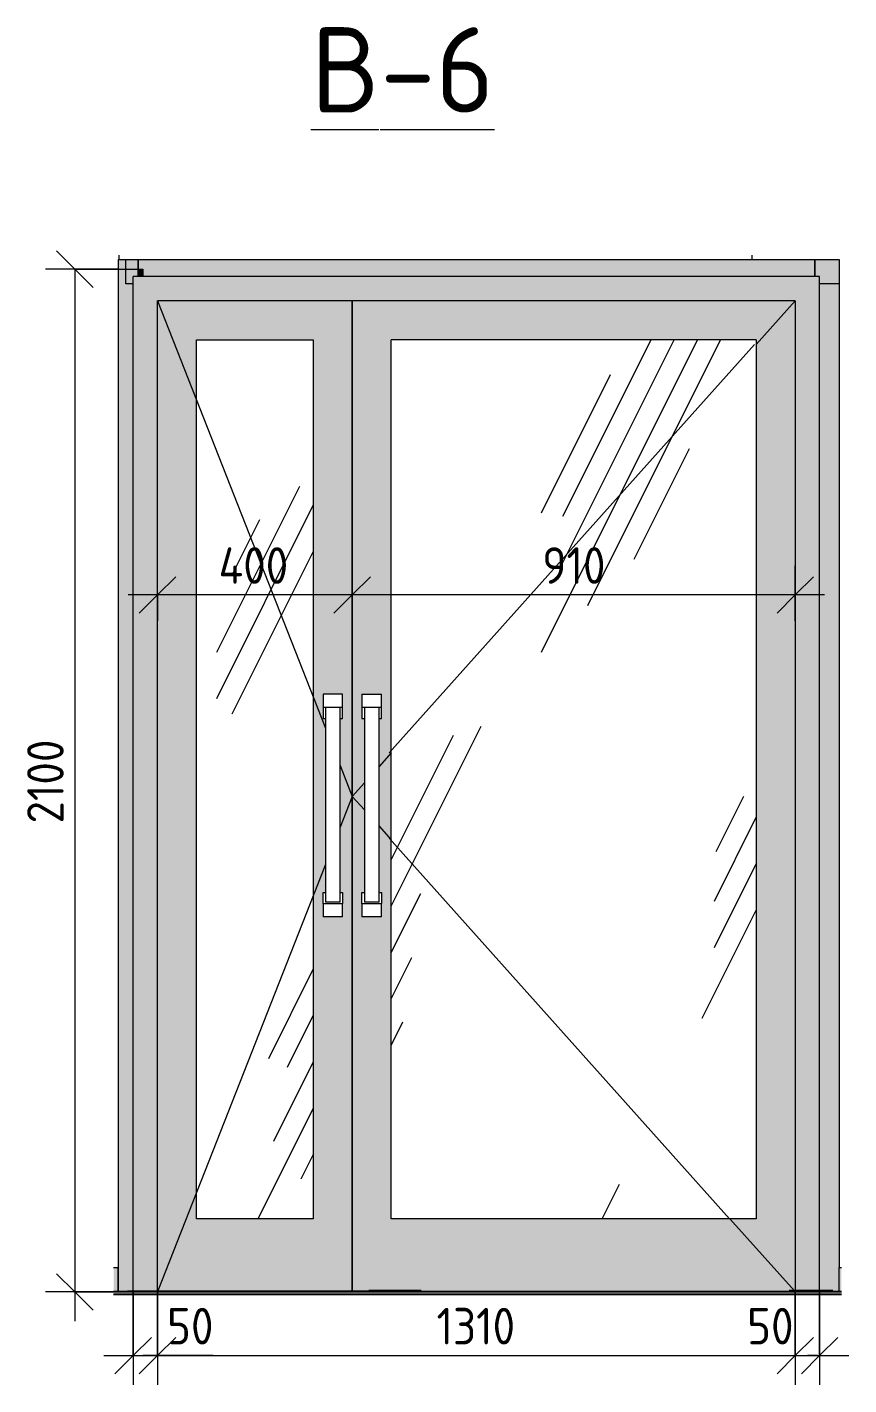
# Model space of a CAD drawing. Header units: millimetres. Extents: x 19352 to 39837, y 3979 to 22675.
# Drawn here: x 38149 to 39837, y 4009 to 6797 of the extents above; entities that cross this region are included whole.
import ezdxf

# ---------------------------------------------------------------- set-up
doc = ezdxf.new("R2010")
doc.units = ezdxf.units.MM
for name, color, linetype, lineweight in [('A-ANNO-DIMS', 7, 'Continuous', 9), ('A-ANNO-DIMS-50', 7, 'Continuous', 9), ('A-DETL', 7, 'Continuous', 9), ('A-DOOR-1', 7, 'Continuous', 9), ('A-FLOR', 7, 'Continuous', 9), ('A-GENM', 7, 'Continuous', 9), ('A-GLAZ-CWMG', 7, 'Continuous', 9), ('A-WALL-PATT', 7, 'Continuous', 9), ('I-WALL', 7, 'Continuous', 9)]:
    doc.layers.add(name, color=color, linetype=linetype, lineweight=lineweight)
for name, color, linetype, lineweight, true_color in [('A-DOOR-GLAZ', 7, 'Continuous', 9, 0x8080ff), ('A-FLOR-1', 7, 'Continuous', 9, 0x787878), ('A-FLOR-FNSH-1', 7, 'Continuous', 25, 0x3c3c3c), ('G-ANNO-TEXT-1', 7, 'Continuous', 9, 0x3c3c3c)]:
    doc.layers.add(name, color=color, linetype=linetype, lineweight=lineweight, true_color=true_color)
doc.styles.add('GOST Common', font='GOST_Common.ttf', dxfattribs={"height": 175})
doc.styles.add('ISOCPEUR', font='isocpeur.ttf', dxfattribs={"width": 0.9, "height": 75})
doc.dimstyles.new('ISO-1_5', dxfattribs={"dimscale": 304.8, "dimtxt": 74.698588, "dimasz": 0.246063, "dimexe": 0.19685, "dimexo": 0, "dimgap": 0, "dimtad": 1, "dimdec": 0, "dimrnd": 10, "dimzin": 0, "dimdsep": 46, "dimtxsty": 'ISOCPEUR', "dimblk1": 'OBLIQUE', "dimblk2": 'OBLIQUE', "dimsah": 1, "dimcen": 0.09, "dimdle": 0.19685, "dimazin": 0, "dimtfac": 1, "dimtdec": 4, "dimtix": 1, "dimtmove": 0, "dimatfit": 3, "dimfxl": 1, "dimtvp": 1, "dimtolj": 1, "dimtzin": 0, "dimarcsym": 2})
doc.dimstyles.new('ISO-1_5_1', dxfattribs={"dimscale": 304.8, "dimtxt": 74.698588, "dimasz": 0.246063, "dimexe": 0.19685, "dimexo": 0, "dimgap": 0, "dimtad": 1, "dimdec": 0, "dimrnd": 10, "dimzin": 0, "dimdsep": 46, "dimtxsty": 'ISOCPEUR', "dimblk1": 'OBLIQUE', "dimblk2": 'OBLIQUE', "dimsah": 1, "dimcen": 0.09, "dimdle": 0.19685, "dimazin": 0, "dimtfac": 1, "dimtdec": 4, "dimtix": 1, "dimtmove": 1, "dimatfit": 3, "dimfxl": 1, "dimtvp": 1, "dimtolj": 1, "dimtzin": 0, "dimarcsym": 2})
pattern_1 = [(63.435, (127, 63.5), (-511.167, 1533.495), [635, -381, 635, -381, -807.806]), (63.435, (127, 63.5), (-511.167, 1533.495), [-2032, 254, -553.806]), (63.435, (95.2, 95.2), (-511.167, 1533.495), [508, -635, 381, -381, -934.806]), (63.435, (95.2, 95.2), (-511.167, 1533.495), [-1905, 444.5, -490.306]), (63.435, (95.2, 190.5), (-511.167, 1533.495), [381, -762, 254, -381, -1061.806]), (63.435, (95.2, 190.5), (-511.167, 1533.495), [-1778, 571.5, -490.306]), (63.435, (190.5, 95.2), (-511.167, 1533.495), [381, -762, 317.5, -12809.31]), (63.435, (285.8, 190.5), (-511.167, 1533.495), [190.5, -952.5, 127, -12999.81]), (63.435, (127, 349.2), (-511.167, 1533.495), [127, -952.5, 127, -508, -1125.306]), (63.435, (127, 349.2), (-511.167, 1533.495), [-1714.5, 317.5, -807.806]), (63.435, (698.5, 254), (-511.167, 1533.495), [635, -952.5, 762, -503.006]), (63.435, (698.5, 158.8), (-511.167, 1533.495), [889, -635, 952.5, -376.006]), (63.435, (762, 190.5), (-511.167, 1533.495), [1016, -508, 762, -553.806]), (63.435, (857.2, 285.8), (-511.167, 1533.495), [635, -889, 508, -807.806]), (63.435, (762, 476.2), (-511.167, 1533.495), [317.5, -1270, 381, -871.306]), (63.435, (952.5, 381), (-511.167, 1533.495), [254, -1270, 254, -1061.806])]

# ---------------------------------------------------------------- blocks, each defined once
blk = doc.blocks.new('Прямоугольный импост - Импост структурный с накладкой - 160мм Темный-33326475-В-6_3 этаж')
at = {"layer": 'A-GLAZ-CWMG'}
blk.add_hatch(color=256, dxfattribs=at).paths.add_polyline_path([(68794, 6285), (68804, 6285), (68804, 6300), (68794, 6300)])
for p, q in [((68754, 6300), (68804, 6300)), ((68804, 6300), (68804, 6285))]:
    blk.add_line(p, q, dxfattribs=at)
blk = doc.blocks.new('Дверь_Витражная_остекление_ - ВВ-6 остекление-32274838-В-6_3 этаж')
at = {"layer": 'A-DOOR-1'}
blk.add_hatch(color=256, dxfattribs=at).paths.add_polyline_path([(70144, 4202), (70194, 4202), (70194, 6285), (68784, 6285), (68784, 4202), (68834, 4202), (68834, 6235), (70144, 6235), (70144, 4294.7)])
h = blk.add_hatch(color=256, dxfattribs=at)
h.paths.add_polyline_path([(68895.7, 4202), (69234, 4202), (69234, 6235), (68834, 6235), (68834.3, 4202), (68835.1, 4202)])
h.paths.add_polyline_path([(69117.5, 4350), (68914, 4350), (68914, 6155), (69154, 6155), (69154, 4350)])
h.paths.add_polyline_path([(69211.3, 4970), (69174, 4970), (69174, 5020), (69179, 5020), (69179, 5377.5), (69174, 5377.5), (69174, 5427.5), (69214, 5427.5), (69214, 5377.5), (69209, 5377.5), (69209, 5020), (69214, 5020), (69214, 4970), (69213.3, 4970)])
h = blk.add_hatch(color=256, dxfattribs=at)
h.paths.add_polyline_path([(69375.7, 4200), (70131.6, 4200), (70131.6, 4202), (70144, 4202), (70144, 6235), (69234, 6235), (69234, 4202), (69375.7, 4202)])
h.paths.add_polyline_path([(69491.2, 4350), (69314, 4350), (69314, 6155), (70064, 6155), (70064, 4350)])
h.paths.add_polyline_path([(69293.3, 4970), (69254, 4970), (69254, 5020), (69259, 5020), (69259, 5377.5), (69254, 5377.5), (69254, 5427.5), (69294, 5427.5), (69294, 5377.5), (69289, 5377.5), (69289, 5020), (69294, 5020), (69294, 4970)])
h = blk.add_hatch(dxfattribs=at)
h.set_pattern_fill('FP_1', color=256, style=0, pattern_type=2)
h.set_pattern_definition(pattern_1)
h.paths.add_polyline_path([(69117.5, 4350), (69154, 4350), (69154, 6155), (68914, 6155), (68914, 4350)])
h = blk.add_hatch(dxfattribs=at)
h.set_pattern_fill('FP_1', color=256, style=0, pattern_type=2)
h.set_pattern_definition(pattern_1)
h.paths.add_polyline_path([(70064, 4350), (70064, 6155), (69314, 6155), (69314, 4350), (69491.2, 4350)])
for p, q in [((68784, 4202), (68784, 6285)), ((70194, 6285), (68784, 6285)), ((70194, 4202), (70194, 6285)), ((68834, 4202), (68834, 6235)), ((69234, 6235), (68834, 6235)), ((68834, 6235), (69179, 5357.4)), ((70144, 6235), (69234, 6235)), ((69234, 4202), (69234, 6235)), ((69234, 6235), (69234, 4202)), ((70144, 6235), (70064, 6145.5)), ((70144, 6235), (70144, 4202)), ((68914, 4350), (68914, 6155)), ((68914, 6155), (69154, 6155)), ((69154, 6155), (69154, 4350)), ((69174, 5427.5), (69174, 5400)), ((69214, 5427.5), (69174, 5427.5)), ((69214, 5400), (69214, 5427.5)), ((69254, 5427.5), (69254, 5400)), ((69254, 5427.5), (69294, 5427.5)), ((69294, 5400), (69294, 5427.5)), ((69214, 5400), (69174, 5400)), ((69174, 5400), (69174, 5377.5)), ((69179, 5400), (69179, 5000)), ((69209, 5000), (69209, 5400)), ((69214, 5377.5), (69214, 5400)), ((69294, 5400), (69254, 5400)), ((69254, 5400), (69254, 5377.5)), ((69259, 5400), (69259, 5000)), ((69289, 5000), (69289, 5400)), ((69294, 5377.5), (69294, 5400)), ((69174, 5377.5), (69179, 5377.5)), ((69209, 5377.5), (69214, 5377.5)), ((69254, 5377.5), (69259, 5377.5)), ((69289, 5377.5), (69294, 5377.5)), ((69314, 5307), (69289, 5279)), ((69209, 5281.1), (69234, 5217.5)), ((69259, 5245.5), (69234, 5217.5)), ((69234, 5217.5), (69209, 5153.9)), ((69234, 5217.5), (69259, 5189.5)), ((69289, 5156), (69314, 5128)), ((69179, 5077.6), (68834.8, 4202)), ((69174, 4997.5), (69174, 5020)), ((69174, 5020), (69179, 5020)), ((69209, 5020), (69214, 5020)), ((69214, 5020), (69214, 4997.5)), ((69254, 4997.5), (69254, 5020)), ((69254, 5020), (69259, 5020)), ((69289, 5020), (69294, 5020)), ((69294, 5020), (69294, 4997.5)), ((69174, 4997.5), (69174, 4970)), ((69174, 4997.5), (69214, 4997.5)), ((69209, 5000), (69179, 5000)), ((69214, 4970), (69214, 4997.5)), ((69254, 4997.5), (69254, 4970)), ((69254, 4997.5), (69294, 4997.5)), ((69289, 5000), (69259, 5000)), ((69294, 4970), (69294, 4997.5)), ((69214, 4970), (69174, 4970)), ((69294, 4970), (69254, 4970)), ((69154, 4350), (68914, 4350)), ((70009.8, 4350), (70142.2, 4202))]:
    blk.add_line(p, q, dxfattribs=at)
at = {"layer": 'A-DOOR-GLAZ'}
for p, q in [((70064, 6155), (69314, 6155)), ((69314, 4350), (69314, 6155)), ((70064, 6155), (70064, 4350)), ((70064, 4350), (69314, 4350))]:
    blk.add_line(p, q, dxfattribs=at)
blk = doc.blocks.new('Прямоугольный импост - Импост структурный с накладкой - 160мм Темный-33326474-В-6_3 этаж')
at = {"layer": 'A-GLAZ-CWMG'}
blk.add_hatch(color=256, dxfattribs=at).paths.add_polyline_path([(70178.7, 6285), (70184, 6285), (70184, 6320), (68794, 6320), (68794, 6300), (68804, 6300), (68804, 6285), (70144, 6285)])
for p, q in [((68769, 6270), (68769, 6320)), ((68784, 6270), (68769, 6270)), ((70234, 6270), (70194, 6270))]:
    blk.add_line(p, q, dxfattribs=at)
blk = doc.blocks.new('Прямоугольный импост - Импост структурный с накладкой - 160мм Темный-33326241-В-6_3 этаж')
at = {"layer": 'A-GLAZ-CWMG'}
blk.add_hatch(color=256, dxfattribs=at).paths.add_polyline_path([(68772.5, 4200), (68772.5, 4202), (68784, 4202), (68784, 6285), (68794, 6285), (68794, 6320), (68754, 6320), (68754, 4200)])
blk.add_line((68794, 6320), (68794, 6285), dxfattribs=at)
blk = doc.blocks.new('Прямоугольный импост - Импост структурный с накладкой - 160мм Темный-33326242-В-6_3 этаж')
at = {"layer": 'A-GLAZ-CWMG'}
blk.add_hatch(color=256, dxfattribs=at).paths.add_polyline_path([(70234, 4200), (70234, 6320), (70184, 6319.6), (70184, 6285), (70194, 6285), (70194, 4202), (70221.4, 4202), (70221.4, 4200)])
blk.add_line((70184, 6285), (70184, 6320), dxfattribs=at)
blk = doc.blocks.new('Прямоугольный импост - Импост структурный с накладкой - 160мм Темный-32274837-В-6_3 этаж')
at = {"layer": 'A-GLAZ-CWMG'}
for p, q in [((68794, 6285), (68794, 6320)), ((70184, 6320), (70184, 6285))]:
    blk.add_line(p, q, dxfattribs=at)
blk = doc.blocks.new('Плинтус - Плинтус темный _ст_школа_-33363617-В-6_3 этаж')
at = {"layer": 'A-GENM'}
blk.add_hatch(color=256, dxfattribs=at).paths.add_polyline_path([(68752.7, 4200), (68752.7, 4250), (68743.8, 4250), (68743.8, 4200)])
for p, q in [((68743.8, 4250), (68752.7, 4250)), ((68752.7, 4250), (68752.7, 4200))]:
    blk.add_line(p, q, dxfattribs=at)
blk = doc.blocks.new('Плинтус - Плинтус темный _ст_школа_-33363695-В-6_3 этаж')
at = {"layer": 'A-GENM'}
blk.add_hatch(color=256, dxfattribs=at).paths.add_polyline_path([(70238.6, 4200), (70238.6, 4250), (70234, 4250), (70234, 4200)])
for p, q in [((70234, 4250), (70238.6, 4250)), ((70234, 4200), (70234, 4250))]:
    blk.add_line(p, q, dxfattribs=at)
blk = doc.blocks.new('DIMBLOCK80-В-6_3 этаж')
at = {"layer": 'A-ANNO-DIMS-50'}
for p, q in [((38367.2, 4200), (38367.2, 4009.3)), ((38367.2, 4069.3), (38367.2, 4200)), ((38417.2, 4200), (38417.2, 4009.3)), ((38417.2, 4069.3), (38417.2, 4200)), ((38307.2, 4069.3), (38417.2, 4069.3)), ((38386.8, 4069.3), (38392.2, 4069.3)), ((38531.6, 4069.3), (38386.8, 4069.3))]:
    blk.add_line(p, q, dxfattribs=at)
at = {"layer": 'A-ANNO-DIMS-50', "lineweight": 20}
for p, q in [((38367.2, 4069.3), (38404.7, 4106.8)), ((38417.2, 4069.3), (38454.7, 4106.8)), ((38367.2, 4069.3), (38329.7, 4031.8)), ((38417.2, 4069.3), (38379.7, 4031.8))]:
    blk.add_line(p, q, dxfattribs=at)
at = {"layer": 'A-ANNO-DIMS-50', "color": 0, "insert": (38436.8, 4167.3), "char_height": 75, "width": 113.772, "attachment_point": 1, "line_spacing_factor": 1.149209, "style": 'ISOCPEUR'}
blk.add_mtext('50', dxfattribs=at)
blk = doc.blocks.new('_Oblique')
at = {"color": 0, "linetype": 'ByBlock', "lineweight": -2}
blk.add_line((-0.5, -0.5), (0.5, 0.5), dxfattribs=at)
blk = doc.blocks.new('DIMBLOCK81-В-6_3 этаж')
at = {"layer": 'A-ANNO-DIMS-50'}
for p, q in [((38417.2, 4200), (38417.2, 4009.3)), ((38417.2, 4069.3), (38417.2, 4200)), ((39727.2, 4200), (39727.2, 4009.3)), ((39727.2, 4069.3), (39727.2, 4200)), ((38417.2, 4069.3), (39727.2, 4069.3))]:
    blk.add_line(p, q, dxfattribs=at)
at = {"layer": 'A-ANNO-DIMS-50', "lineweight": 20}
for p, q in [((38417.2, 4069.3), (38454.7, 4106.8)), ((39727.2, 4069.3), (39764.7, 4106.8)), ((38417.2, 4069.3), (38379.7, 4031.8)), ((39727.2, 4069.3), (39689.7, 4031.8))]:
    blk.add_line(p, q, dxfattribs=at)
at = {"layer": 'A-ANNO-DIMS-50', "color": 0, "insert": (38990.4, 4167.3), "char_height": 75, "width": 196.515, "attachment_point": 1, "line_spacing_factor": 1.149209, "style": 'ISOCPEUR'}
blk.add_mtext('1310', dxfattribs=at)
blk = doc.blocks.new('DIMBLOCK82-В-6_3 этаж')
at = {"layer": 'A-ANNO-DIMS-50'}
for p, q in [((39727.2, 4200), (39727.2, 4009.3)), ((39727.2, 4069.3), (39727.2, 4200)), ((39777.2, 4200), (39777.2, 4009.3)), ((39777.2, 4069.3), (39777.2, 4200)), ((39628.2, 4069.3), (39773, 4069.3)), ((39727.2, 4069.3), (39837.2, 4069.3)), ((39773, 4069.3), (39752.2, 4069.3))]:
    blk.add_line(p, q, dxfattribs=at)
at = {"layer": 'A-ANNO-DIMS-50', "lineweight": 20}
for p, q in [((39727.2, 4069.3), (39764.7, 4106.8)), ((39777.2, 4069.3), (39814.7, 4106.8)), ((39727.2, 4069.3), (39689.7, 4031.8)), ((39777.2, 4069.3), (39739.7, 4031.8))]:
    blk.add_line(p, q, dxfattribs=at)
at = {"layer": 'A-ANNO-DIMS-50', "color": 0, "insert": (39628.2, 4167.3), "char_height": 75, "width": 113.772, "attachment_point": 1, "line_spacing_factor": 1.149209, "style": 'ISOCPEUR'}
blk.add_mtext('50', dxfattribs=at)
blk = doc.blocks.new('DIMBLOCK83-В-6_3 этаж')
at = {"layer": 'A-ANNO-DIMS-50', "lineweight": 20}
for p, q in [((38247.4, 6300), (38209.9, 6337.5)), ((38247.4, 6300), (38284.9, 6262.5)), ((38247.4, 4200), (38209.9, 4237.5)), ((38247.4, 4200), (38284.9, 4162.5))]:
    blk.add_line(p, q, dxfattribs=at)
at = {"layer": 'A-ANNO-DIMS-50'}
for p, q in [((38337.2, 6300), (38187.4, 6300)), ((38247.4, 6300), (38247.4, 4140)), ((38247.4, 6300), (38337.2, 6300)), ((38337.2, 4200), (38187.4, 4200)), ((38247.4, 4200), (38337.2, 4200))]:
    blk.add_line(p, q, dxfattribs=at)
at = {"layer": 'A-ANNO-DIMS-50', "color": 0, "insert": (38149.5, 5161.7), "char_height": 75, "width": 212.029, "attachment_point": 1, "rotation": 90, "line_spacing_factor": 1.149209, "style": 'ISOCPEUR'}
blk.add_mtext('2100', dxfattribs=at)
blk = doc.blocks.new('DIMBLOCK84-В-6_3 этаж')
at = {"layer": 'A-ANNO-DIMS-50'}
for p, q in [((38817.2, 5577.9), (38817.2, 5690.9)), ((39727.2, 5577.9), (39727.2, 5690.9)), ((39787.2, 5630.9), (38817.2, 5630.9)), ((38817.2, 5630.9), (38817.2, 5577.9)), ((39727.2, 5630.9), (39727.2, 5577.9))]:
    blk.add_line(p, q, dxfattribs=at)
at = {"layer": 'A-ANNO-DIMS-50', "lineweight": 20}
for p, q in [((38817.2, 5630.9), (38854.7, 5668.4)), ((39727.2, 5630.9), (39764.7, 5668.4)), ((38817.2, 5630.9), (38779.7, 5593.4)), ((39727.2, 5630.9), (39689.7, 5593.4))]:
    blk.add_line(p, q, dxfattribs=at)
at = {"layer": 'A-ANNO-DIMS-50', "color": 0, "insert": (39207.6, 5728.9), "char_height": 75, "width": 155.143, "attachment_point": 1, "line_spacing_factor": 1.149209, "style": 'ISOCPEUR'}
blk.add_mtext('910', dxfattribs=at)
blk = doc.blocks.new('DIMBLOCK85-В-6_3 этаж')
at = {"layer": 'A-ANNO-DIMS-50'}
for p, q in [((38417.2, 5577.9), (38417.2, 5690.9)), ((38817.2, 5577.9), (38817.2, 5690.9)), ((38817.2, 5630.9), (38357.2, 5630.9)), ((38417.2, 5630.9), (38417.2, 5577.9)), ((38817.2, 5630.9), (38817.2, 5577.9))]:
    blk.add_line(p, q, dxfattribs=at)
at = {"layer": 'A-ANNO-DIMS-50', "lineweight": 20}
for p, q in [((38417.2, 5630.9), (38454.7, 5668.4)), ((38817.2, 5630.9), (38854.7, 5668.4)), ((38417.2, 5630.9), (38379.7, 5593.4)), ((38817.2, 5630.9), (38779.7, 5593.4))]:
    blk.add_line(p, q, dxfattribs=at)
at = {"layer": 'A-ANNO-DIMS-50', "color": 0, "insert": (38542.5, 5728.9), "char_height": 75, "width": 179.277, "attachment_point": 1, "line_spacing_factor": 1.149209, "style": 'ISOCPEUR'}
blk.add_mtext('400', dxfattribs=at)

msp = doc.modelspace()

# ---------------------------------------------------------------- hatches: boundary and pattern name
at = {"layer": 'A-FLOR'}
for points in [[(38417.2, 4200), (38730.2, 4200), (38730.2, 4202), (38355.7, 4202), (38355.7, 4200), (38387.2, 4200)], [(38737.2, 4200), (38851.4, 4200), (38851.4, 4202), (38730.2, 4202), (38730.2, 4200)]]:
    msp.add_hatch(color=256, dxfattribs=at).paths.add_polyline_path(points)
at = {"layer": 'A-FLOR-1'}
h = msp.add_hatch(dxfattribs=at)
h.set_pattern_fill('FP_8', color=256, style=0, pattern_type=2)
h.set_pattern_definition([(45, (-30416.75, 0), (-37.717076, 37.717076), [53.34, -8.89, 1.778, -8.89]), (45, (-30416.75, 37.694), (-37.717076, 37.717076), []), (50, (-30416.75, 0), (63.763904, -5.57885), [6.667, -73.342]), (355, (-30416.75, 0), (-12.334876, 66.869514), [5.334, -58.674]), (100.451, (-30411.44, -0.465), (51.43036, 61.29098), [5.667, -62.332]), (46.184, (-30416.75, 17.78), (94.87722, -14.71484), [10.001, -110.014]), (96.636, (-30408.85, 16.55), (83.09115, 86.5993), [8.5, -93.497]), (351.184, (-30416.75, 17.78), (83.09204, 86.59928), [8.001, -88.011]), (21, (-30407.86, 13.335), (53.064487, -35.792726), [6.667, -73.342]), (326, (-30407.86, 13.335), (21.63066, 64.46546), [5.334, -58.674]), (71.451, (-30403.44, 10.35), (74.69646, 28.672367), [5.667, -62.332]), (37.5, (-30416.752, 0), (1.080413, 29.594271), [1.676, -56.286, 1.676, -57.887, -58.896]), (37.5, (-30416.752, 0), (1.080413, 29.594271), [-117.526, 1.676, -57.22]), (7.5, (-30416.752, 0), (23.386368, 35.063507), [1.676, -32.283, 1.676, -54.953, -22.447]), (7.5, (-30416.752, 0), (23.386368, 35.063507), [-90.589, 1.676, -20.771]), (327.5, (-30436.577, 0), (47.456567, -2.005468), [1.676, -20.549, 1.676, -67.666, -92.011]), (327.5, (-30436.577, 0), (47.456567, -2.005468), [-91.567, 1.676, -90.335]), (317.5, (-30445.467, 0), (51.844948, 8.89904), [1.676, -27.216, 1.676, -44.374, -65.341]), (317.5, (-30445.467, 0), (51.844948, 8.89904), [-74.943, 1.676, -63.665])])
h.paths.add_polyline_path([(39821.9, 4194.3), (39821.9, 4195), (38327, 4195), (38327, 4194.3), (39074.5, 4194.3)])
h = msp.add_hatch(color=256, dxfattribs=at)
h.paths.add_polyline_path([(39727.2, 4200), (39804.6, 4200), (39804.6, 4202), (39714.9, 4202), (39714.9, 4200)])
h.paths.add_polyline_path([(38897.2, 4200), (38958.9, 4200), (38958.9, 4202), (38851.4, 4202), (38851.4, 4200)])
at = {"layer": 'A-WALL-PATT'}
h = msp.add_hatch(dxfattribs=at)
h.set_pattern_fill('FP_9', color=256, style=0, pattern_type=2)
h.set_pattern_definition([(0, (43537.2, 993.8), (0, 3050), []), (90, (43537.2, 993.8), (-1300, 8e-14), [])])
h.paths.add_polyline_path([(38336, 4200), (38337.2, 4200), (38337.2, 6320), (39817.2, 6320), (39816.8, 6328.3), (38327, 6328.3), (38327, 4250), (38336, 4250)])
h = msp.add_hatch(dxfattribs=at)
h.set_pattern_fill('FP_7', color=256, style=0, pattern_type=2)
h.set_pattern_definition([(0, (40937.2, 993.8), (0, 3050), []), (90, (40937.2, 993.8), (-1300, 8e-14), [])])
h.paths.add_polyline_path([(39817.2, 4250), (39821.9, 4250), (39821.9, 6328.3), (39817.2, 6328.3), (39817.2, 4377.1)])

# ---------------------------------------------------------------- linework, layer by layer
at = {"layer": 'A-DETL'}
for p, q in [((38893.2, 5307), (39643.2, 6145.5)), ((39592.2, 4350), (38893.2, 5131.6))]:
    msp.add_line(p, q, dxfattribs=at)
at = {"layer": 'A-FLOR'}
for p, q in [((38355.7, 4200), (38355.7, 4202)), ((38355.7, 4202), (38851.4, 4202)), ((38730.2, 4202), (38730.2, 4200))]:
    msp.add_line(p, q, dxfattribs=at)
at = {"layer": 'A-FLOR-FNSH-1'}
for p, q in [((39821.9, 4200), (38327, 4200)), ((39821.9, 4195), (38327, 4195)), ((38958.9, 4202), (38851.4, 4202)), ((38851.4, 4202), (38851.4, 4200)), ((38958.9, 4200), (38958.9, 4202)), ((39804.6, 4202), (39714.9, 4202)), ((39714.9, 4202), (39714.9, 4200)), ((39804.6, 4200), (39804.6, 4202))]:
    msp.add_line(p, q, dxfattribs=at)
at = {"layer": 'I-WALL'}
for p, q in [((38337.2, 4200), (38337.2, 6320)), ((38337.2, 6320), (39817.2, 6320)), ((39817.2, 6320), (39817.2, 4250))]:
    msp.add_line(p, q, dxfattribs=at)

# ---------------------------------------------------------------- block references
at = {"layer": 'A-DOOR-1'}
msp.add_blockref('Дверь_Витражная_остекление_ - ВВ-6 остекление-32274838-В-6_3 этаж', (-30416.8, 0), dxfattribs=at)
at = {"layer": 'A-GENM'}
for name in ['Плинтус - Плинтус темный _ст_школа_-33363617-В-6_3 этаж', 'Плинтус - Плинтус темный _ст_школа_-33363695-В-6_3 этаж']:
    msp.add_blockref(name, (-30416.8, 0), dxfattribs=at)
at = {"layer": 'A-GLAZ-CWMG'}
for name in ['Прямоугольный импост - Импост структурный с накладкой - 160мм Темный-33326241-В-6_3 этаж', 'Прямоугольный импост - Импост структурный с накладкой - 160мм Темный-33326475-В-6_3 этаж', 'Прямоугольный импост - Импост структурный с накладкой - 160мм Темный-33326474-В-6_3 этаж', 'Прямоугольный импост - Импост структурный с накладкой - 160мм Темный-32274837-В-6_3 этаж', 'Прямоугольный импост - Импост структурный с накладкой - 160мм Темный-33326242-В-6_3 этаж']:
    msp.add_blockref(name, (-30416.8, 0), dxfattribs=at)

# ---------------------------------------------------------------- texts
at = {"layer": 'G-ANNO-TEXT-1', "char_height": 175, "attachment_point": 1, "style": 'GOST Common'}
for s, insert, width in [('\\L\\fGOST Common|b0|i0|c204|p34|;\\LВ', (38732.4, 6796.6), 172.363), ('\\L-6', (38874.6, 6796.6), 304.641)]:
    msp.add_mtext(s, dxfattribs=dict(at, insert=insert, width=width))

# ---------------------------------------------------------------- dimensions: what is measured, and where the dimension line sits
at = {"layer": 'A-ANNO-DIMS'}
dim = msp.add_linear_dim(base=(38247.4, 4200), p1=(38337.2, 6300), p2=(38337.2, 4200), angle=90, dimstyle='ISO-1_5', override={"dimpost": '<>', "dimfxl": 2100}, dxfattribs=at)
dim.commit()
dim.dimension.update_dxf_attribs({"geometry": 'DIMBLOCK83-В-6_3 этаж', "text_midpoint": (38209.9, 5250)})
for base, p1, p2, override, picture, middle in [((38417.2, 5630.9), (38817.2, 5577.9), (38417.2, 5577.9), {"dimpost": '<>', "dimfxl": 400}, 'DIMBLOCK85-В-6_3 этаж', (38617.2, 5668.4)), ((38817.2, 5630.9), (39727.2, 5577.9), (38817.2, 5577.9), {"dimpost": '<>', "dimfxl": 910}, 'DIMBLOCK84-В-6_3 этаж', (39272.2, 5668.4)), ((39727.2, 4069.3), (38417.2, 4200), (39727.2, 4200), {"dimpost": '<>', "dimfxl": 1310}, 'DIMBLOCK81-В-6_3 этаж', (39072.2, 4106.8))]:
    dim = msp.add_linear_dim(base=base, p1=p1, p2=p2, dimstyle='ISO-1_5', override=override, dxfattribs=at)
    dim.commit()
    dim.dimension.update_dxf_attribs({"geometry": picture, "text_midpoint": middle})
for base, p1, p2, picture, middle in [((38417.2, 4069.3), (38367.2, 4200), (38417.2, 4200), 'DIMBLOCK80-В-6_3 этаж', (38493.7, 4117.3)), ((39777.2, 4069.3), (39727.2, 4200), (39777.2, 4200), 'DIMBLOCK82-В-6_3 этаж', (39685.1, 4117.3))]:
    dim = msp.add_linear_dim(base=base, p1=p1, p2=p2, dimstyle='ISO-1_5_1', override={"dimpost": '<>', "dimfxl": 50}, dxfattribs=at)
    dim.commit()
    dim.dimension.update_dxf_attribs({"geometry": picture, "text_midpoint": middle, "dimtype": 160})

doc.saveas('drawing.dxf')
